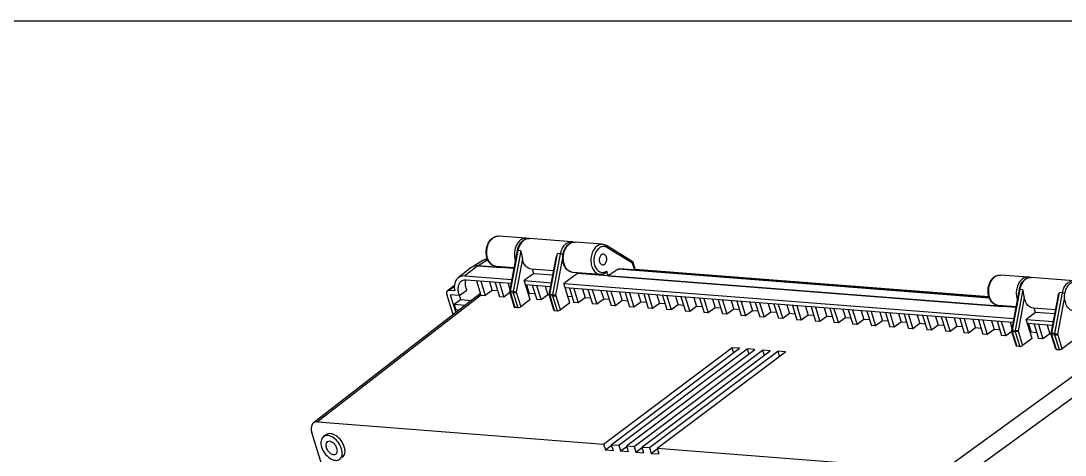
# Model space of a CAD drawing. Header units: millimetres. Extents: x 0 to 559, y 0 to 432.
# Drawn here: x 391.3 to 489, y 391.2 to 431.8 of the extents above; entities that cross this region are included whole.
import ezdxf

# ---------------------------------------------------------------- set-up
doc = ezdxf.new("R2010")
doc.units = ezdxf.units.MM
doc.header["$LTSCALE"] = 30.734
doc.layers.get('0').update_dxf_attribs({"linetype": 'CONTINUOUS'})
doc.layers.add('02___PRT_ALL_AXES', color=7, linetype='CONTINUOUS')

msp = doc.modelspace()

# ---------------------------------------------------------------- linework, layer by layer
at = {"color": 7, "linetype": 'Continuous'}
for p, q in [((0, 431.8), (558.8, 431.8)), ((438.5951, 411.4699), (438.5939, 411.47)), ((445.7546, 410.9156), (445.7534, 410.9157)), ((448.5174, 409.3153), (446.1245, 410.7928)), ((448.5556, 409.134), (446.1626, 410.6116)), ((435.0096, 409.4643), (434.0966, 408.8988)), ((434.9281, 409.5332), (434.5311, 409.3903)), ((434.9812, 409.5348), (434.9281, 409.5332)), ((437.7676, 410.3194), (437.0523, 406.4993)), ((437.8295, 410.3238), (437.1141, 406.5037)), ((438.1015, 410.3028), (437.3862, 406.4827)), ((438.2465, 409.5406), (437.6641, 406.4303)), ((438.1015, 410.3028), (437.8295, 410.3238)), ((440.7609, 406.2122), (441.4018, 409.635)), ((440.8227, 406.2166), (441.5381, 410.0367)), ((441.0948, 406.1956), (441.8101, 410.0157)), ((441.3727, 406.1432), (442.0275, 409.64)), ((441.8101, 410.0157), (441.5381, 410.0367)), ((433.4589, 408.732), (432.2313, 407.7807)), ((434.0809, 408.9), (432.8533, 407.9486)), ((434.5308, 409.3901), (433.5421, 408.7776)), ((437.453, 408.639), (434.0809, 408.9)), ((436.2453, 408.7325), (436.2226, 408.805)), ((439.3024, 408.1819), (439.177, 408.5816)), ((447.2184, 408.5704), (446.2686, 407.9565)), ((481.9522, 405.8815), (447.2184, 408.5704)), ((481.9404, 405.9233), (447.3353, 408.6022)), ((448.7568, 408.4922), (448.5556, 409.134)), ((448.8284, 408.4866), (448.6032, 409.2049)), ((448.7928, 408.6004), (481.9083, 406.0368)), ((432.8533, 407.9486), (437.2598, 407.6075)), ((437.1892, 407.2305), (432.9762, 407.5567)), ((433.9442, 407.4817), (434.3632, 406.1456)), ((439.3024, 408.1819), (438.4168, 407.518)), ((438.9755, 405.7363), (438.4168, 407.518)), ((438.4168, 407.518), (440.9684, 407.3204)), ((439.3024, 408.1819), (441.1036, 408.0424)), ((443.3905, 408.1793), (442.1254, 407.2309)), ((443.3905, 408.1793), (443.3677, 408.2519)), ((443.4048, 408.1782), (443.382, 408.2508)), ((484.419, 405.0032), (443.3905, 408.1793)), ((446.1289, 408.4019), (446.2686, 407.9565)), ((485.5611, 407.8341), (485.5599, 407.8342)), ((431.2156, 406.5545), (431.8914, 407.0782)), ((431.34, 406.5881), (431.8791, 407.0059)), ((431.9129, 406.5438), (431.34, 406.5881)), ((432.3405, 406.1282), (433.0444, 406.6242)), ((434.3488, 407.4504), (434.7677, 406.1143)), ((435.4128, 406.5876), (434.7677, 406.1143)), ((435.162, 407.3875), (435.4128, 406.5876)), ((435.9348, 406.5472), (435.4128, 406.5876)), ((435.684, 407.3471), (436.1029, 406.0109)), ((436.0886, 407.3157), (436.5075, 405.9796)), ((436.9017, 407.2528), (437.0843, 406.6704)), ((437.3862, 406.4827), (437.1141, 406.5037)), ((440.8833, 406.9446), (438.5397, 407.126)), ((438.6415, 407.1181), (438.8923, 406.3182)), ((439.1635, 407.0777), (439.5824, 405.7416)), ((439.5681, 407.0464), (439.987, 405.7103)), ((440.3812, 406.9834), (440.632, 406.1835)), ((442.6841, 405.4492), (442.1254, 407.2309)), ((442.1254, 407.2309), (484.2258, 403.9717)), ((484.1552, 403.5947), (442.2483, 406.8389)), ((442.643, 406.8083), (443.0619, 405.4722)), ((443.0476, 406.777), (443.4665, 405.4409)), ((443.8607, 406.7141), (444.1115, 405.9142)), ((444.3827, 406.6737), (444.8016, 405.3376)), ((444.7873, 406.6423), (445.2062, 405.3062)), ((445.6005, 406.5794), (445.8513, 405.7795)), ((446.1225, 406.539), (446.5414, 405.2029)), ((446.527, 406.5077), (446.946, 405.1716)), ((484.7337, 406.6836), (484.0183, 402.8635)), ((484.7955, 406.688), (484.0801, 402.8679)), ((485.0675, 406.667), (484.3522, 402.8469)), ((485.0675, 406.667), (484.7955, 406.688)), ((433.9141, 405.9983), (418.6922, 394.2013)), ((434.2874, 406.0992), (419.0656, 394.3021)), ((431.7673, 404.3345), (431.1654, 406.2541)), ((431.4917, 406.1939), (432.0146, 404.5262)), ((432.3405, 406.1282), (431.4917, 406.1939)), ((432.4915, 405.746), (431.8565, 405.2795)), ((432.4915, 405.746), (432.3688, 406.1371)), ((432.4915, 405.746), (433.4889, 405.6688)), ((433.9188, 406.0019), (433.9144, 405.9985)), ((434.3144, 406.301), (433.9189, 406.002)), ((434.2874, 406.0992), (434.3582, 406.1522)), ((434.3632, 406.1456), (434.7677, 406.1143)), ((436.5075, 405.9796), (436.1029, 406.0109)), ((437.0671, 406.3902), (436.5075, 405.9796)), ((437.058, 406.4026), (437.4849, 405.0413)), ((437.1209, 406.3723), (437.5482, 405.0096)), ((437.393, 406.3512), (437.1209, 406.3723)), ((437.393, 406.3512), (437.8202, 404.9886)), ((437.6641, 406.4303), (438.0899, 405.0723)), ((438.9755, 405.7363), (438.0899, 405.0723)), ((438.8923, 406.3182), (438.8116, 406.259)), ((439.4143, 406.2778), (438.8923, 406.3182)), ((439.987, 405.7103), (439.5824, 405.7416)), ((440.632, 406.1835), (439.987, 405.7103)), ((440.7579, 406.1738), (440.632, 406.1835)), ((441.1935, 404.7542), (440.7666, 406.1155)), ((441.0948, 406.1956), (440.8227, 406.2166)), ((441.2568, 404.7225), (440.8295, 406.0852)), ((441.1016, 406.0641), (440.8295, 406.0852)), ((441.5288, 404.7015), (441.1016, 406.0641)), ((441.7985, 404.7852), (441.3727, 406.1432)), ((442.8938, 406.0084), (442.4991, 406.039)), ((444.1115, 405.9142), (443.4665, 405.4409)), ((444.6335, 405.8738), (444.1115, 405.9142)), ((445.8513, 405.7795), (445.2062, 405.3062)), ((446.3733, 405.7391), (445.8513, 405.7795)), ((447.591, 405.6448), (446.946, 405.1716)), ((447.3402, 406.4447), (447.591, 405.6448)), ((448.113, 405.6044), (447.591, 405.6448)), ((447.8622, 406.4043), (448.2811, 405.0682)), ((448.2668, 406.373), (448.6857, 405.0369)), ((449.0799, 406.31), (449.3307, 405.5101)), ((449.602, 406.2696), (450.0209, 404.9335)), ((450.0065, 406.2383), (450.4255, 404.9022)), ((450.8197, 406.1753), (451.0705, 405.3755)), ((451.3417, 406.1349), (451.7606, 404.7988)), ((451.7463, 406.1036), (452.1652, 404.7675)), ((452.5594, 406.0407), (452.8102, 405.2408)), ((453.0815, 406.0003), (453.5004, 404.6642)), ((453.486, 405.9689), (453.905, 404.6328)), ((454.2992, 405.906), (454.55, 405.1061)), ((454.8212, 405.8656), (455.2401, 404.5295)), ((455.2258, 405.8343), (455.6447, 404.4982)), ((456.0389, 405.7713), (456.2897, 404.9714)), ((456.561, 405.7309), (456.9799, 404.3948)), ((456.9655, 405.6996), (457.3845, 404.3635)), ((457.7787, 405.6366), (458.0295, 404.8367)), ((458.3007, 405.5962), (458.7196, 404.2601)), ((458.7053, 405.5649), (459.1242, 404.2288)), ((485.2126, 405.9048), (484.6301, 402.7945)), ((487.7269, 402.5764), (488.3679, 405.9992)), ((487.7887, 402.5808), (488.5041, 406.4009)), ((488.0608, 402.5598), (488.7761, 406.3799)), ((488.3387, 402.5074), (488.9935, 406.0041)), ((488.7761, 406.3799), (488.5041, 406.4009)), ((431.8565, 405.2795), (432.0143, 404.7761)), ((432.884, 405.2), (431.8565, 405.2795)), ((432.3078, 404.7534), (432.0143, 404.7761)), ((437.8202, 404.9886), (437.5482, 405.0096)), ((441.2568, 404.7225), (441.5288, 404.7015)), ((442.6841, 405.4492), (441.7985, 404.7852)), ((443.4665, 405.4409), (443.0619, 405.4722)), ((445.2062, 405.3062), (444.8016, 405.3376)), ((446.946, 405.1716), (446.5414, 405.2029)), ((448.6857, 405.0369), (448.2811, 405.0682)), ((449.3307, 405.5101), (448.6857, 405.0369)), ((449.8528, 405.4697), (449.3307, 405.5101)), ((450.4255, 404.9022), (450.0209, 404.9335)), ((451.0705, 405.3755), (450.4255, 404.9022)), ((451.5925, 405.335), (451.0705, 405.3755)), ((452.1652, 404.7675), (451.7606, 404.7988)), ((452.8102, 405.2408), (452.1652, 404.7675)), ((453.3323, 405.2004), (452.8102, 405.2408)), ((453.905, 404.6328), (453.5004, 404.6642)), ((454.55, 405.1061), (453.905, 404.6328)), ((455.072, 405.0657), (454.55, 405.1061)), ((456.2897, 404.9714), (455.6447, 404.4982)), ((456.8118, 404.931), (456.2897, 404.9714)), ((458.0295, 404.8367), (457.3845, 404.3635)), ((458.5515, 404.7963), (458.0295, 404.8367)), ((459.7692, 404.7021), (459.1242, 404.2288)), ((459.5184, 405.5019), (459.7692, 404.7021)), ((460.2913, 404.6616), (459.7692, 404.7021)), ((460.0405, 405.4615), (460.4594, 404.1254)), ((460.445, 405.4302), (460.864, 404.0941)), ((461.509, 404.5674), (460.864, 404.0941)), ((461.2582, 405.3673), (461.509, 404.5674)), ((462.031, 404.527), (461.509, 404.5674)), ((461.7802, 405.3269), (462.1991, 403.9908)), ((462.1848, 405.2955), (462.6037, 403.9594)), ((462.9979, 405.2326), (463.2487, 404.4327)), ((463.5199, 405.1922), (463.9389, 403.8561)), ((463.9245, 405.1609), (464.3434, 403.8248)), ((464.7377, 405.0979), (464.9885, 404.298)), ((465.2597, 405.0575), (465.6786, 403.7214)), ((465.6643, 405.0262), (466.0832, 403.6901)), ((466.4774, 404.9632), (466.7282, 404.1633)), ((466.9994, 404.9228), (467.4184, 403.5867)), ((467.404, 404.8915), (467.8229, 403.5554)), ((468.2172, 404.8285), (468.468, 404.0287)), ((468.7392, 404.7881), (469.1581, 403.452)), ((469.1438, 404.7568), (469.5627, 403.4207)), ((469.9569, 404.6939), (470.2077, 403.894)), ((470.4789, 404.6535), (470.8979, 403.3174)), ((470.8835, 404.6221), (471.3024, 403.286)), ((471.6967, 404.5592), (471.9475, 403.7593)), ((483.2114, 405.0967), (483.1886, 405.1692)), ((486.2684, 404.5461), (485.3828, 403.8821)), ((486.2684, 404.5461), (486.1431, 404.9458)), ((488.0696, 404.4066), (486.2684, 404.5461)), ((455.6447, 404.4982), (455.2401, 404.5295)), ((457.3845, 404.3635), (456.9799, 404.3948)), ((459.1242, 404.2288), (458.7196, 404.2601)), ((460.864, 404.0941), (460.4594, 404.1254)), ((462.6037, 403.9594), (462.1991, 403.9908)), ((463.2487, 404.4327), (462.6037, 403.9594)), ((463.7707, 404.3923), (463.2487, 404.4327)), ((464.3434, 403.8248), (463.9389, 403.8561)), ((464.9885, 404.298), (464.3434, 403.8248)), ((465.5105, 404.2576), (464.9885, 404.298)), ((466.0832, 403.6901), (465.6786, 403.7214)), ((466.7282, 404.1633), (466.0832, 403.6901)), ((467.2502, 404.1229), (466.7282, 404.1633)), ((467.8229, 403.5554), (467.4184, 403.5867)), ((468.468, 404.0287), (467.8229, 403.5554)), ((468.99, 403.9882), (468.468, 404.0287)), ((470.2077, 403.894), (469.5627, 403.4207)), ((470.7297, 403.8536), (470.2077, 403.894)), ((471.9475, 403.7593), (471.3024, 403.286)), ((472.4695, 403.7189), (471.9475, 403.7593)), ((472.2187, 404.5188), (472.6376, 403.1827)), ((472.6233, 404.4875), (473.0422, 403.1514)), ((473.6872, 403.6246), (473.0422, 403.1514)), ((473.4364, 404.4245), (473.6872, 403.6246)), ((474.2092, 403.5842), (473.6872, 403.6246)), ((473.9584, 404.3841), (474.3774, 403.048)), ((474.363, 404.3528), (474.7819, 403.0167)), ((475.1762, 404.2898), (475.427, 403.4899)), ((475.6982, 404.2494), (476.1171, 402.9133)), ((476.1028, 404.2181), (476.5217, 402.882)), ((476.9159, 404.1551), (477.1667, 403.3553)), ((477.4379, 404.1147), (477.8569, 402.7786)), ((477.8425, 404.0834), (478.2614, 402.7473)), ((478.6557, 404.0205), (478.9065, 403.2206)), ((479.1777, 403.9801), (479.5966, 402.644)), ((479.5823, 403.9487), (480.0012, 402.6126)), ((480.3954, 403.8858), (480.6462, 403.0859)), ((480.9174, 403.8454), (481.3364, 402.5093)), ((481.322, 403.8141), (481.7409, 402.478)), ((482.1352, 403.7511), (482.386, 402.9512)), ((482.6572, 403.7107), (483.0761, 402.3746)), ((483.0617, 403.6794), (483.4807, 402.3433)), ((483.8749, 403.6164), (484.053, 403.0485)), ((485.9415, 402.1005), (485.3828, 403.8821)), ((485.3828, 403.8821), (487.9344, 403.6846)), ((469.5627, 403.4207), (469.1581, 403.452)), ((471.3024, 403.286), (470.8979, 403.3174)), ((473.0422, 403.1514), (472.6376, 403.1827)), ((474.7819, 403.0167), (474.3774, 403.048)), ((475.427, 403.4899), (474.7819, 403.0167)), ((475.949, 403.4495), (475.427, 403.4899)), ((476.5217, 402.882), (476.1171, 402.9133)), ((477.1667, 403.3553), (476.5217, 402.882)), ((477.6887, 403.3148), (477.1667, 403.3553)), ((478.2614, 402.7473), (477.8569, 402.7786)), ((478.9065, 403.2206), (478.2614, 402.7473)), ((479.4285, 403.1802), (478.9065, 403.2206)), ((480.0012, 402.6126), (479.5966, 402.644)), ((480.6462, 403.0859), (480.0012, 402.6126)), ((481.1682, 403.0455), (480.6462, 403.0859)), ((482.386, 402.9512), (481.7409, 402.478)), ((482.908, 402.9108), (482.386, 402.9512)), ((484.0359, 402.7507), (483.4807, 402.3433)), ((484.0241, 402.7668), (484.4509, 401.4055)), ((484.3522, 402.8469), (484.0801, 402.8679)), ((484.0869, 402.7365), (484.5142, 401.3738)), ((484.359, 402.7154), (484.0869, 402.7365)), ((484.359, 402.7154), (484.7862, 401.3528)), ((484.6301, 402.7945), (485.0559, 401.4365)), ((487.8638, 403.3076), (485.5057, 403.4902)), ((485.6147, 403.4817), (485.8654, 402.6819)), ((485.8654, 402.6819), (485.7791, 402.6185)), ((486.3875, 402.6414), (485.8654, 402.6819)), ((486.1367, 403.4413), (486.5556, 402.1052)), ((486.5412, 403.41), (486.9602, 402.0739)), ((487.3544, 403.3471), (487.6052, 402.5472)), ((481.7409, 402.478), (481.3364, 402.5093)), ((483.4807, 402.3433), (483.0761, 402.3746)), ((485.9415, 402.1005), (485.0559, 401.4365)), ((486.9602, 402.0739), (486.5556, 402.1052)), ((487.6052, 402.5472), (486.9602, 402.0739)), ((487.7239, 402.538), (487.6052, 402.5472)), ((488.1595, 401.1184), (487.7327, 402.4797)), ((488.0608, 402.5598), (487.7887, 402.5808)), ((488.2228, 401.0867), (487.7955, 402.4494)), ((488.0676, 402.4283), (487.7955, 402.4494)), ((488.4948, 401.0657), (488.0676, 402.4283)), ((488.7645, 401.1494), (488.3387, 402.5074)), ((489.6501, 401.8134), (488.7645, 401.1494)), ((445.841, 392.2294), (457.8591, 401.2398)), ((446.5569, 392.1739), (458.575, 401.1844)), ((447.2728, 392.1185), (459.2909, 401.129)), ((447.9888, 392.0631), (460.0069, 401.0736)), ((448.7047, 392.0077), (460.7228, 401.0181)), ((449.4207, 391.9523), (461.4388, 400.9627)), ((450.1366, 391.8968), (462.1547, 400.9073)), ((450.8526, 391.8414), (462.8707, 400.8519)), ((457.8591, 401.2398), (458.0094, 400.7604)), ((458.575, 401.1844), (457.8591, 401.2398)), ((459.2909, 401.129), (459.4413, 400.6495)), ((460.0069, 401.0736), (459.2909, 401.129)), ((460.7228, 401.0181), (460.8732, 400.5387)), ((461.4388, 400.9627), (460.7228, 401.0181)), ((462.1547, 400.9073), (462.3051, 400.4278)), ((462.8707, 400.8519), (462.1547, 400.9073)), ((493.7797, 401.4937), (477.628, 389.7686)), ((484.7862, 401.3528), (484.5142, 401.3738)), ((488.2228, 401.0867), (488.4948, 401.0657)), ((494.9736, 400.3585), (478.8219, 388.6335)), ((419.0656, 394.3021), (445.841, 392.2294)), ((435.9147, 337.8917), (418.5418, 393.3)), ((445.841, 392.2294), (446.0086, 391.6947)), ((446.0086, 391.6947), (446.5742, 392.1187)), ((446.5569, 392.1739), (446.7245, 391.6393)), ((446.5569, 392.1739), (447.2728, 392.1185)), ((447.2728, 392.1185), (447.4405, 391.5838)), ((447.4405, 391.5838), (448.0061, 392.0079)), ((447.9888, 392.0631), (448.1564, 391.5284)), ((447.9888, 392.0631), (448.7047, 392.0077)), ((448.7047, 392.0077), (448.8724, 391.473)), ((448.8724, 391.473), (449.438, 391.897)), ((449.4207, 391.9523), (449.5883, 391.4176)), ((449.4207, 391.9523), (450.1366, 391.8968)), ((450.1366, 391.8968), (450.3043, 391.3621)), ((450.8526, 391.8414), (451.0202, 391.3067)), ((450.8526, 391.8414), (477.628, 389.7686)), ((446.0086, 391.6947), (446.7245, 391.6393)), ((447.4405, 391.5838), (448.1564, 391.5284)), ((448.8724, 391.473), (449.5883, 391.4176)), ((450.3043, 391.3621), (450.8699, 391.7862)), ((450.3043, 391.3621), (451.0202, 391.3067))]:
    msp.add_line(p, q, dxfattribs=at)
for centre, radius, start, end in [((438.5354, 410.6856), 0.7864, 81.193332, 85.739543), ((438.5339, 410.6786), 0.7936, 74.494943, 81.165455), ((442.8142, 410.3433), 0.7976, 74.588199, 85.52525), ((445.8112, 410.0434), 0.6681, 58.260155, 66.961732), ((439.4802, 409.9817), 1.9853, 168.16309, 169.584524), ((439.6296, 409.9708), 1.8943, 166.945854, 169.393833), ((448.4699, 409.2381), 0.0906, 51.932026, 58.40447), ((485.5014, 407.0498), 0.7864, 81.193332, 85.739543), ((485.5, 407.0428), 0.7936, 74.494943, 81.165455), ((486.4462, 406.3459), 1.9853, 168.16309, 169.584524), ((486.5956, 406.335), 1.8943, 166.945854, 169.393833), ((437.2495, 406.4626), 0.2006, 189.454778, 197.406643), ((440.958, 406.1753), 0.2006, 169.397194, 176.45454), ((441.1046, 406.164), 0.2867, 169.415422, 178.416572), ((484.2155, 402.8268), 0.2006, 189.454778, 197.406643), ((487.9241, 402.5395), 0.2006, 169.397194, 176.45454), ((488.0706, 402.5282), 0.2867, 169.415422, 178.416572)]:
    msp.add_arc(centre, radius, start, end, dxfattribs=at)
for centre, major_axis, ratio, start_param, end_param in [((434.6407, 407.1176), (-1.1535, 1.6354), 0.6219708, -0.4755381, 0.0283879), ((434.6574, 407.1159), (-1.1545, 1.6358), 0.6217009, 5.8075643, 6.0692331), ((433.4131, 406.1663), (-1.1535, 1.6354), 0.6219708, -0.4755381, 0.9443954), ((431.452, 406.2316), (-0.2307, 0.3271), 0.6219708, -0.4755381, 1.094573), ((437.6747, 405.1045), (0.1896, 0.0639), 0.3744393, 3.1349089, 3.8632548), ((437.9467, 405.0834), (0.1896, 0.0639), 0.3744393, -2.4199306, -0.8491342), ((441.3833, 404.8174), (0.1896, 0.0639), 0.3744393, 3.1349089, 3.8632548), ((441.6553, 404.7963), (0.1896, 0.0639), 0.3744393, -2.4199306, -0.8491342), ((484.6407, 401.4687), (0.1896, 0.0639), 0.3744393, 3.1349089, 3.8632548), ((484.9127, 401.4476), (0.1896, 0.0639), 0.3744393, -2.4199306, -0.8491342), ((488.3493, 401.1816), (0.1896, 0.0639), 0.3744393, 3.1349089, 3.8632548), ((488.6213, 401.1605), (0.1896, 0.0639), 0.3744393, -2.4199306, -0.8491342), ((419.4015, 393.2327), (-0.6921, 0.9812), 0.6219708, -0.4755381, 1.094573)]:
    msp.add_ellipse(centre, major_axis=major_axis, ratio=ratio, start_param=start_param, end_param=end_param, dxfattribs=at)
for points, knots in [([(435.7985, 408.8379), (435.6548, 408.849), (435.3601, 408.9602), (435.0448, 409.3232), (434.8688, 409.803), (434.8377, 410.3366), (434.9506, 410.859), (435.1984, 411.3059), (435.5657, 411.616), (435.874, 411.6805), (436.0177, 411.6694)], [0, 0, 0, 0, 0.1114747, 0.2306569, 0.3612424, 0.5000259, 0.6388031, 0.7693717, 0.8885317, 1, 1, 1, 1]), ([(435.7985, 408.8379), (435.668, 408.848), (435.3936, 408.9563), (435.0987, 409.3106), (434.9285, 409.7892), (434.8984, 410.3301), (435.0106, 410.8604), (435.252, 411.3084), (435.5983, 411.6142), (435.8869, 411.6795), (436.0177, 411.6694)], [0, 0, 0, 0, 0.1036253, 0.2207468, 0.3547195, 0.4995378, 0.6444619, 0.7786914, 0.8961103, 1, 1, 1, 1]), ([(438.5939, 411.47), (438.4789, 411.4787), (438.2292, 411.4318), (437.9107, 411.1948), (437.6667, 410.8336), (437.5694, 410.5434), (437.5371, 410.389)], [0, 0, 0, 0, 0.2114987, 0.4455335, 0.7104264, 1, 1, 1, 1]), ([(437.7842, 410.3986), (437.8501, 410.6828), (438.047, 411.0929), (438.5075, 411.4118), (438.7713, 411.4562), (438.8958, 411.4466)], [0, 0, 0, 0, 0.5322611, 0.7721221, 1, 1, 1, 1]), ([(438.8958, 411.4466), (438.7782, 411.4556), (438.5219, 411.4064), (438.1982, 411.1586), (437.9535, 410.7834), (437.8593, 410.4832), (437.8295, 410.3238)], [0, 0, 0, 0, 0.2107883, 0.444816, 0.71021, 1, 1, 1, 1]), ([(441.8101, 410.0157), (441.84, 410.1751), (441.9342, 410.4753), (442.1789, 410.8505), (442.5026, 411.0982), (442.7589, 411.1475), (442.8765, 411.1384)], [0, 0, 0, 0, 0.28979, 0.5551824, 0.7892101, 1, 1, 1, 1]), ([(442.958, 408.2836), (442.8142, 408.2948), (442.5196, 408.406), (442.2043, 408.769), (442.0283, 409.2487), (441.9971, 409.7824), (442.1101, 410.3048), (442.3579, 410.7517), (442.7252, 411.0617), (443.0335, 411.1263), (443.1772, 411.1152)], [0, 0, 0, 0, 0.1114747, 0.2306569, 0.3612424, 0.5000259, 0.6388031, 0.7693717, 0.8885317, 1, 1, 1, 1]), ([(442.958, 408.2836), (442.8275, 408.2937), (442.553, 408.4021), (442.2581, 408.7563), (442.0879, 409.235), (442.0578, 409.7759), (442.17, 410.3062), (442.4115, 410.7541), (442.7577, 411.06), (443.0463, 411.1253), (443.1772, 411.1152)], [0, 0, 0, 0, 0.1036253, 0.2207468, 0.3547195, 0.4995378, 0.6444619, 0.7786914, 0.8961103, 1, 1, 1, 1]), ([(445.7534, 410.9157), (445.6225, 410.9256), (445.334, 410.8598), (444.9881, 410.5535), (444.747, 410.1054), (444.6351, 409.575), (444.6656, 409.0344), (444.836, 408.5561), (445.1309, 408.2022), (445.4053, 408.0941), (445.5357, 408.0841)], [0, 0, 0, 0, 0.1039201, 0.221396, 0.3556725, 0.5006159, 0.6454091, 0.7793287, 0.8964031, 1, 1, 1, 1]), ([(445.9256, 410.7002), (445.8227, 410.7159), (445.5934, 410.687), (445.2995, 410.4779), (445.0774, 410.1487), (444.9062, 409.6062), (444.931, 408.9139), (445.2648, 408.4323), (445.4786, 408.3306)], [0, 0, 0, 0, 0.102174, 0.2150837, 0.3438371, 0.4851214, 0.7677497, 1, 1, 1, 1]), ([(446.1626, 410.6116), (446.1687, 410.6298), (446.1838, 410.6908), (446.1627, 410.7693), (446.1245, 410.7928)], [0, 0, 0, 0, 0.3002188, 1, 1, 1, 1]), ([(434.9865, 409.5135), (434.9448, 409.5133), (434.7867, 409.5035), (434.6302, 409.4516), (434.531, 409.3902)], [0, 0, 0, 0, 0.2630989, 1, 1, 1, 1]), ([(437.5276, 410.3406), (437.5126, 410.2595), (437.4739, 409.9393), (437.5111, 409.6081), (437.5877, 409.3807)], [0, 0, 0, 0, 0.2558599, 1, 1, 1, 1]), ([(437.8295, 410.3238), (437.8146, 410.325), (437.7986, 410.3244), (437.7687, 410.3252), (437.7676, 410.3194)], [0, 0, 0, 0, 0.7148484, 1, 1, 1, 1]), ([(438.1015, 410.3028), (438.1069, 410.2401), (438.1396, 409.983), (438.2084, 409.7327), (438.2465, 409.5406)], [0, 0, 0, 0, 0.2431753, 1, 1, 1, 1]), ([(439.0907, 408.583), (438.8901, 408.599), (438.4631, 408.859), (438.2946, 409.2983), (438.2465, 409.5406)], [0, 0, 0, 0, 0.4490387, 1, 1, 1, 1]), ([(441.8101, 410.0157), (441.8291, 410.0142), (441.9139, 410.0042), (441.998, 409.988), (442.062, 409.9708)], [0, 0, 0, 0, 0.2234533, 1, 1, 1, 1]), ([(448.5556, 409.134), (448.5613, 409.1512), (448.5756, 409.2096), (448.5597, 409.2829), (448.5258, 409.3094)], [0, 0, 0, 0, 0.2960236, 1, 1, 1, 1]), ([(448.5556, 409.134), (448.5638, 409.1398), (448.5856, 409.1566), (448.6089, 409.1866), (448.6032, 409.2048)], [0, 0, 0, 0, 0.3455447, 1, 1, 1, 1]), ([(432.9762, 407.5567), (432.9332, 407.56), (432.7727, 407.5616), (432.6095, 407.5099), (432.5134, 407.4422)], [0, 0, 0, 0, 0.2682825, 1, 1, 1, 1]), ([(446.1009, 408.2495), (446.059, 408.22), (445.8893, 408.1175), (445.6832, 408.0731), (445.5368, 408.0841)], [0, 0, 0, 0, 0.25885, 1, 1, 1, 1]), ([(446.1289, 408.4019), (446.1338, 408.3865), (446.1459, 408.3356), (446.1312, 408.2709), (446.1009, 408.2495)], [0, 0, 0, 0, 0.3044937, 1, 1, 1, 1]), ([(482.7645, 405.2021), (482.6208, 405.2132), (482.3261, 405.3244), (482.0109, 405.6874), (481.8349, 406.1672), (481.8037, 406.7008), (481.9167, 407.2232), (482.1644, 407.6701), (482.5318, 407.9802), (482.84, 408.0447), (482.9837, 408.0336)], [0, 0, 0, 0, 0.1114747, 0.2306569, 0.3612424, 0.5000259, 0.6388031, 0.7693717, 0.8885317, 1, 1, 1, 1]), ([(482.7645, 405.2021), (482.634, 405.2122), (482.3596, 405.3205), (482.0647, 405.6748), (481.8945, 406.1534), (481.8644, 406.6943), (481.9766, 407.2246), (482.2181, 407.6726), (482.5643, 407.9784), (482.8529, 408.0437), (482.9837, 408.0336)], [0, 0, 0, 0, 0.1036253, 0.2207468, 0.3547195, 0.4995378, 0.6444619, 0.7786914, 0.8961103, 1, 1, 1, 1]), ([(485.5599, 407.8342), (485.445, 407.8429), (485.1952, 407.796), (484.8768, 407.559), (484.6327, 407.1978), (484.5355, 406.9076), (484.5031, 406.7532)], [0, 0, 0, 0, 0.2114987, 0.4455335, 0.7104264, 1, 1, 1, 1]), ([(484.7503, 406.7628), (484.8161, 407.047), (485.013, 407.457), (485.4735, 407.776), (485.7373, 407.8204), (485.8618, 407.8108)], [0, 0, 0, 0, 0.5322611, 0.7721221, 1, 1, 1, 1]), ([(485.8618, 407.8107), (485.7442, 407.8198), (485.488, 407.7706), (485.1643, 407.5228), (484.9196, 407.1476), (484.8253, 406.8474), (484.7955, 406.688)], [0, 0, 0, 0, 0.2107883, 0.444816, 0.71021, 1, 1, 1, 1]), ([(488.7761, 406.3799), (488.806, 406.5392), (488.9002, 406.8394), (489.1449, 407.2147), (489.4686, 407.4624), (489.7249, 407.5117), (489.8425, 407.5026)], [0, 0, 0, 0, 0.28979, 0.5551824, 0.7892101, 1, 1, 1, 1]), ([(489.924, 404.6478), (489.7803, 404.6589), (489.4856, 404.7702), (489.1703, 405.1332), (488.9943, 405.6129), (488.9632, 406.1465), (489.0761, 406.669), (489.3239, 407.1159), (489.6912, 407.4259), (489.9995, 407.4905), (490.1432, 407.4794)], [0, 0, 0, 0, 0.1114747, 0.2306569, 0.3612424, 0.5000259, 0.6388031, 0.7693717, 0.8885317, 1, 1, 1, 1]), ([(432.5134, 407.4422), (432.434, 407.3863), (432.2952, 407.2229), (432.2033, 406.8976), (432.2165, 406.5186), (432.2888, 406.2595), (432.3405, 406.1282)], [0, 0, 0, 0, 0.2057584, 0.4356605, 0.701057, 1, 1, 1, 1]), ([(433.0444, 406.6242), (433.0198, 406.6864), (432.9407, 406.9206), (432.9067, 407.1729), (432.9216, 407.3528)], [0, 0, 0, 0, 0.2703255, 1, 1, 1, 1]), ([(437.1141, 406.5037), (437.0992, 406.5049), (437.0833, 406.5043), (437.0534, 406.5051), (437.0523, 406.4993)], [0, 0, 0, 0, 0.7147848, 1, 1, 1, 1]), ([(484.4936, 406.7048), (484.4787, 406.6237), (484.4399, 406.3035), (484.4771, 405.9723), (484.5537, 405.7449)], [0, 0, 0, 0, 0.2558599, 1, 1, 1, 1]), ([(484.7955, 406.688), (484.7806, 406.6892), (484.7646, 406.6886), (484.7347, 406.6894), (484.7336, 406.6836)], [0, 0, 0, 0, 0.7148484, 1, 1, 1, 1]), ([(485.0675, 406.667), (485.0729, 406.6043), (485.1056, 406.3472), (485.1744, 406.0969), (485.2126, 405.9048)], [0, 0, 0, 0, 0.2431753, 1, 1, 1, 1]), ([(434.2874, 406.0992), (434.253, 406.1018), (434.1245, 406.1029), (433.9939, 406.0587), (433.9188, 406.0019)], [0, 0, 0, 0, 0.2682803, 1, 1, 1, 1]), ([(437.1209, 406.3723), (437.1129, 406.3729), (437.0903, 406.3757), (437.0628, 406.3875), (437.058, 406.4026)], [0, 0, 0, 0, 0.3349917, 1, 1, 1, 1]), ([(437.6641, 406.4303), (437.6435, 406.4366), (437.5521, 406.4599), (437.4588, 406.4771), (437.3862, 406.4827)], [0, 0, 0, 0, 0.2282271, 1, 1, 1, 1]), ([(437.6641, 406.4303), (437.6041, 406.388), (437.5094, 406.3562), (437.4144, 406.3496), (437.393, 406.3512)], [0, 0, 0, 0, 0.7734775, 1, 1, 1, 1]), ([(440.7609, 406.2122), (440.7611, 406.2134), (440.7641, 406.2157), (440.7672, 406.2163), (440.7693, 406.2167)], [0, 0, 0, 0, 0.358942, 1, 1, 1, 1]), ([(440.7666, 406.1155), (440.7674, 406.1131), (440.7697, 406.1084), (440.7732, 406.1045), (440.7752, 406.1027)], [0, 0, 0, 0, 0.48282, 1, 1, 1, 1]), ([(440.7693, 406.2167), (440.7723, 406.2172), (440.7901, 406.2189), (440.808, 406.2178), (440.8227, 406.2166)], [0, 0, 0, 0, 0.1713064, 1, 1, 1, 1]), ([(441.0948, 406.1956), (441.1165, 406.1939), (441.2102, 406.1823), (441.3034, 406.1645), (441.3727, 406.1432)], [0, 0, 0, 0, 0.2311117, 1, 1, 1, 1]), ([(441.1016, 406.0641), (441.123, 406.0625), (441.218, 406.0691), (441.3127, 406.1009), (441.3727, 406.1432)], [0, 0, 0, 0, 0.2265225, 1, 1, 1, 1]), ([(486.0568, 404.9472), (485.8561, 404.9632), (485.4291, 405.2232), (485.2607, 405.6625), (485.2126, 405.9048)], [0, 0, 0, 0, 0.4490387, 1, 1, 1, 1]), ([(488.7761, 406.3799), (488.7952, 406.3784), (488.8799, 406.3684), (488.9641, 406.3522), (489.0281, 406.335)], [0, 0, 0, 0, 0.2234533, 1, 1, 1, 1]), ([(484.0801, 402.8679), (484.0652, 402.8691), (484.0493, 402.8685), (484.0194, 402.8693), (484.0183, 402.8635)], [0, 0, 0, 0, 0.7147848, 1, 1, 1, 1]), ([(484.0869, 402.7365), (484.079, 402.7371), (484.0563, 402.7399), (484.0288, 402.7517), (484.024, 402.7668)], [0, 0, 0, 0, 0.3349917, 1, 1, 1, 1]), ([(484.6301, 402.7945), (484.6096, 402.8008), (484.5181, 402.8241), (484.4248, 402.8412), (484.3522, 402.8469)], [0, 0, 0, 0, 0.2282271, 1, 1, 1, 1]), ([(484.6301, 402.7945), (484.5701, 402.7522), (484.4755, 402.7204), (484.3804, 402.7138), (484.359, 402.7154)], [0, 0, 0, 0, 0.7734775, 1, 1, 1, 1]), ([(487.7269, 402.5764), (487.7271, 402.5775), (487.7301, 402.5799), (487.7332, 402.5805), (487.7353, 402.5809)], [0, 0, 0, 0, 0.358942, 1, 1, 1, 1]), ([(487.7326, 402.4797), (487.7334, 402.4773), (487.7357, 402.4726), (487.7392, 402.4687), (487.7412, 402.4669)], [0, 0, 0, 0, 0.48282, 1, 1, 1, 1]), ([(487.7353, 402.5809), (487.7383, 402.5814), (487.7561, 402.5831), (487.774, 402.582), (487.7887, 402.5808)], [0, 0, 0, 0, 0.1713064, 1, 1, 1, 1]), ([(488.0608, 402.5598), (488.0825, 402.5581), (488.1762, 402.5465), (488.2694, 402.5287), (488.3387, 402.5074)], [0, 0, 0, 0, 0.2311117, 1, 1, 1, 1]), ([(488.0676, 402.4283), (488.089, 402.4267), (488.1841, 402.4333), (488.2787, 402.4651), (488.3387, 402.5074)], [0, 0, 0, 0, 0.2265225, 1, 1, 1, 1]), ([(419.9886, 392.4392), (419.9208, 392.3914), (419.826, 392.202), (419.8589, 392.0078), (419.8909, 391.906)], [0, 0, 0, 0, 0.437218, 1, 1, 1, 1]), ([(419.8909, 391.906), (419.9257, 391.7949), (420.036, 391.5857), (420.2725, 391.3509), (420.5417, 391.2208), (420.7325, 391.2507), (420.7955, 391.2952)], [0, 0, 0, 0, 0.2865987, 0.569894, 0.8101088, 1, 1, 1, 1]), ([(420.8932, 391.8284), (420.8584, 391.9394), (420.748, 392.1487), (420.5116, 392.3834), (420.2424, 392.5136), (420.0516, 392.4837), (419.9886, 392.4392)], [0, 0, 0, 0, 0.2865987, 0.569894, 0.8101088, 1, 1, 1, 1]), ([(420.7955, 391.2952), (420.8632, 391.343), (420.9581, 391.5323), (420.9251, 391.7266), (420.8932, 391.8284)], [0, 0, 0, 0, 0.437218, 1, 1, 1, 1])]:
    msp.add_open_spline(points, degree=3, knots=knots, dxfattribs=at)
for points in [[(445.7533, 410.9157), (445.8833, 410.906), (446.0136, 410.8613), (446.1245, 410.7928)], [(446.0726, 410.6582), (446.0257, 410.6781), (445.976, 410.6925), (445.9256, 410.7002)], [(441.4015, 409.6333), (441.4276, 409.7728), (441.4774, 409.9084), (441.5381, 410.0367)], [(447.2184, 408.5704), (447.2523, 408.5922), (447.2949, 408.6053), (447.3351, 408.6022)], [(448.5174, 409.3153), (448.5571, 409.2908), (448.5893, 409.2493), (448.6032, 409.2048)], [(432.9216, 407.3528), (432.9274, 407.4241), (432.9398, 407.4955), (432.9604, 407.564)], [(445.4786, 408.3306), (445.596, 408.2748), (445.7387, 408.257), (445.8658, 408.284)], [(445.8658, 408.284), (445.9598, 408.304), (446.0504, 408.3466), (446.1289, 408.4019)], [(437.0523, 406.4993), (437.048, 406.4765), (437.0478, 406.4526), (437.0516, 406.4297)], [(437.1141, 406.5037), (437.1086, 406.4745), (437.1077, 406.4439), (437.1116, 406.4144)], [(437.1116, 406.4144), (437.1135, 406.4002), (437.1166, 406.386), (437.1209, 406.3723)], [(437.3862, 406.4827), (437.3781, 406.4395), (437.3798, 406.3931), (437.393, 406.3512)], [(440.7666, 406.1155), (440.7594, 406.1386), (440.7564, 406.1635), (440.7578, 406.1877)], [(440.7752, 406.1027), (440.7893, 406.09), (440.8105, 406.0867), (440.8295, 406.0852)], [(440.8295, 406.0852), (440.8208, 406.113), (440.8171, 406.1427), (440.8179, 406.1719)], [(441.1016, 406.0641), (441.0884, 406.106), (441.0867, 406.1525), (441.0948, 406.1956)], [(488.3675, 405.9975), (488.3936, 406.137), (488.4434, 406.2726), (488.5041, 406.4009)], [(484.0183, 402.8635), (484.0141, 402.8407), (484.0138, 402.8168), (484.0176, 402.7939)], [(484.0801, 402.8679), (484.0747, 402.8387), (484.0737, 402.8081), (484.0777, 402.7786)], [(484.0777, 402.7786), (484.0796, 402.7644), (484.0826, 402.7502), (484.0869, 402.7365)], [(484.3522, 402.8469), (484.3441, 402.8037), (484.3459, 402.7573), (484.359, 402.7154)], [(487.7327, 402.4797), (487.7254, 402.5028), (487.7224, 402.5277), (487.7239, 402.5519)], [(487.7412, 402.4669), (487.7554, 402.4542), (487.7766, 402.4509), (487.7955, 402.4494)], [(487.7955, 402.4494), (487.7868, 402.4772), (487.7832, 402.5069), (487.784, 402.5361)], [(488.0676, 402.4283), (488.0545, 402.4702), (488.0527, 402.5166), (488.0608, 402.5598)]]:
    msp.add_open_spline(points, degree=3, dxfattribs=at)
at = {"layer": '02___PRT_ALL_AXES', "color": 7, "linetype": 'Continuous'}
for p, q in [((438.5951, 411.4699), (436.0177, 411.6694)), ((442.8765, 411.1384), (438.8958, 411.4466)), ((445.7546, 410.9156), (443.1772, 411.1152)), ((434.0966, 408.8988), (436.2453, 408.7325)), ((437.466, 408.7088), (435.7985, 408.8379)), ((441.1746, 408.4217), (439.0919, 408.5829)), ((445.5354, 408.0841), (442.958, 408.2836)), ((443.3905, 408.1793), (443.4048, 408.1782)), ((446.2686, 407.9565), (483.2114, 405.0967)), ((485.5611, 407.8341), (482.9837, 408.0336)), ((489.8425, 407.5026), (485.8618, 407.8108)), ((484.4321, 405.073), (482.7645, 405.2021)), ((488.1407, 404.7859), (486.0579, 404.9471)), ((419.8991, 393.1102), (419.6432, 392.9298))]:
    msp.add_line(p, q, dxfattribs=at)
for points, knots in [([(445.6485, 409.9342), (445.5713, 409.8798), (445.4543, 409.6982), (445.4213, 409.3938), (445.5057, 409.1095), (445.6717, 408.9961), (445.75, 408.9902)], [0, 0, 0, 0, 0.2495653, 0.5325578, 0.7923236, 1, 1, 1, 1]), ([(445.9278, 409.0434), (446.005, 409.0978), (446.122, 409.2793), (446.155, 409.5838), (446.0706, 409.8681), (445.9046, 409.9814), (445.8263, 409.9873)], [0, 0, 0, 0, 0.2495653, 0.5325578, 0.7923236, 1, 1, 1, 1]), ([(419.6428, 392.9295), (419.517, 392.8408), (419.3409, 392.4891), (419.402, 392.1284), (419.4613, 391.9392)], [0, 0, 0, 0, 0.437218, 1, 1, 1, 1]), ([(421.3228, 391.7951), (421.2581, 392.0014), (421.0532, 392.39), (420.6141, 392.826), (420.1141, 393.0677), (419.7598, 393.0121), (419.6428, 392.9295)], [0, 0, 0, 0, 0.2865987, 0.569894, 0.8101088, 1, 1, 1, 1]), ([(421.5787, 391.9755), (421.5141, 392.1817), (421.3092, 392.5702), (420.8702, 393.0061), (420.3705, 393.248), (420.0162, 393.1926), (419.8991, 393.1102)], [0, 0, 0, 0, 0.2865566, 0.5698516, 0.8100991, 1, 1, 1, 1]), ([(419.4613, 391.9392), (419.526, 391.733), (419.7309, 391.3444), (420.17, 390.9084), (420.6699, 390.6667), (421.0243, 390.7223), (421.1413, 390.8048)], [0, 0, 0, 0, 0.2865987, 0.569894, 0.8101088, 1, 1, 1, 1]), ([(421.3968, 390.985), (421.5228, 391.0737), (421.6993, 391.4254), (421.638, 391.7863), (421.5787, 391.9755)], [0, 0, 0, 0, 0.4372159, 1, 1, 1, 1]), ([(421.1413, 390.8048), (421.2671, 390.8936), (421.4432, 391.2453), (421.3821, 391.606), (421.3228, 391.7951)], [0, 0, 0, 0, 0.437218, 1, 1, 1, 1])]:
    msp.add_open_spline(points, degree=3, knots=knots, dxfattribs=at)
for points in [[(445.8263, 409.9873), (445.7646, 409.992), (445.699, 409.9698), (445.6485, 409.9342)], [(445.75, 408.9902), (445.8117, 408.9856), (445.8773, 409.0077), (445.9278, 409.0434)]]:
    msp.add_open_spline(points, degree=3, dxfattribs=at)

doc.saveas('drawing.dxf')
